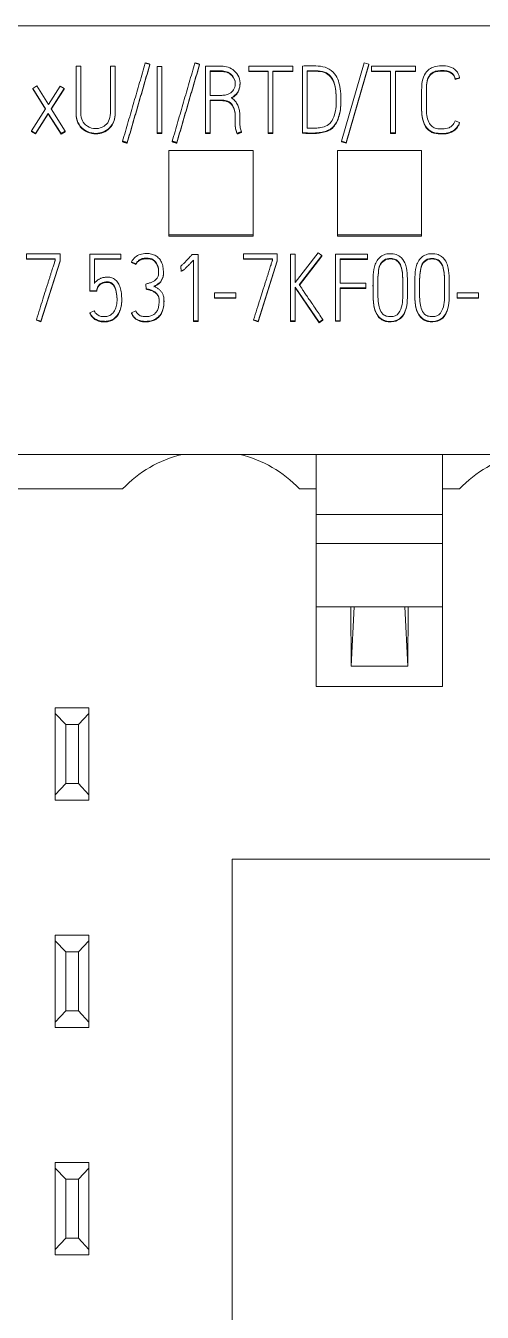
# Model space of a CAD drawing. Header units: millimetres. Extents: x 42151 to 59780, y 37376 to 44547.
# Drawn here: x 48283.23 to 48294.07, y 43287.69 to 43318.25 of the extents above; entities that cross this region are included whole.
import ezdxf

# ---------------------------------------------------------------- set-up
doc = ezdxf.new("R2010")
doc.units = ezdxf.units.MM
doc.set_wipeout_variables(frame=1)
doc.layers.add('000-PI-Oprema', color=30, linetype='Continuous', lineweight=5)
doc.layers.add('SI-ORMAR-Oprema', color=30, linetype='Continuous', lineweight=5)
doc.layers.add('004-PI-DIN Šina', color=3, linetype='Continuous')

# ---------------------------------------------------------------- blocks, each defined once
blk = doc.blocks.new('*U117')
at = {"layer": '004-PI-DIN Šina'}
for p, q in [((297.61, 69.85), (-241.3, 69.85)), ((297.61, 69.35), (-241.3, 69.35)), ((297.61, 57.85), (-241.3, 57.85)), ((297.61, 57.789), (-241.3, 57.789)), ((297.61, 52.625), (-241.3, 52.625)), ((297.61, 46.968), (-241.3, 46.968)), ((297.61, 45.572), (-241.3, 45.572)), ((297.61, 45.259), (-241.3, 45.259)), ((-241.3, 45.238), (297.61, 45.238))]:
    blk.add_line(p, q, dxfattribs=at)
blk = doc.blocks.new('6ES7531-7KF00-0AB0')
blk.add_wipeout([(-17.038, 69.029), (17.762, 69.029), (17.762, -77.96), (-17.038, -77.971)]).dxf.layer = 'SI-ORMAR-Oprema'
at = {"layer": 'SI-ORMAR-Oprema', "linetype": 'Continuous'}
for p, q in [((12.762, 69.029), (-12.038, 69.029)), ((-6.027, 68.07), (-6.027, 68.057)), ((-5.091, 68.114), (-5.091, 68.101)), ((-3.912, 68.114), (-3.912, 68.101)), ((-2.738, 67.953), (-2.738, 67.941)), ((-1.693, 67.953), (-1.693, 67.941)), ((0, 68.145), (-0.539, 66.285)), ((-0.431, 66.254), (0.109, 68.114)), ((-0.431, 66.241), (0.109, 68.101)), ((0.109, 68.114), (0, 68.145)), ((0.109, 68.114), (0.109, 68.101)), ((0.169, 67.953), (0.169, 67.941)), ((1.214, 67.953), (1.214, 67.941)), ((-7.778, 67.599), (-7.873, 67.54)), ((-7.873, 67.54), (-7.873, 67.527)), ((-7.873, 67.54), (-7.567, 67.053)), ((-7.501, 67.157), (-7.778, 67.599)), ((-7.221, 67.595), (-7.501, 67.157)), ((-7.128, 67.535), (-7.221, 67.595)), ((-6.027, 67.836), (-6.027, 67.815)), ((-6.027, 67.631), (-6.027, 67.644)), ((-2.949, 67.646), (-2.949, 67.668)), ((2.266, 67.793), (2.157, 67.766)), ((2.266, 67.78), (2.157, 67.754)), ((2.157, 67.766), (2.157, 67.754)), ((2.266, 67.793), (2.266, 67.78)), ((-7.873, 67.527), (-7.571, 67.047)), ((-7.436, 67.053), (-7.128, 67.535)), ((-7.432, 67.047), (-7.128, 67.522)), ((-7.128, 67.535), (-7.128, 67.522)), ((-6.844, 67.446), (-6.844, 67.433)), ((-6.027, 67.385), (-6.027, 67.372)), ((-0.552, 67.251), (-0.552, 67.264)), ((1.363, 67.431), (1.363, 67.419)), ((1.363, 67.296), (1.363, 67.309)), ((-7.567, 67.053), (-7.9, 66.529)), ((-7.805, 66.47), (-7.503, 66.947)), ((-7.805, 66.457), (-7.503, 66.935)), ((-7.503, 66.947), (-7.503, 66.935)), ((-7.503, 66.947), (-7.201, 66.465)), ((-7.503, 66.935), (-7.201, 66.453)), ((-7.106, 66.523), (-7.436, 67.053)), ((-6.845, 67.026), (-6.845, 67.013)), ((1.362, 67.131), (1.362, 67.119)), ((-3.063, 66.697), (-3.063, 66.678)), ((2.159, 66.769), (2.264, 66.732)), ((2.264, 66.732), (2.264, 66.719)), ((-7.9, 66.529), (-7.9, 66.517)), ((-7.9, 66.529), (-7.805, 66.47)), ((-7.9, 66.517), (-7.805, 66.457)), ((-7.805, 66.47), (-7.805, 66.457)), ((-7.201, 66.465), (-7.106, 66.523)), ((-7.201, 66.453), (-7.106, 66.51)), ((-7.201, 66.465), (-7.201, 66.453)), ((-7.106, 66.523), (-7.106, 66.51)), ((-4.92, 66.481), (-4.92, 66.468)), ((-4.809, 66.481), (-4.809, 66.468)), ((-3.77, 66.481), (-3.77, 66.468)), ((-3.657, 66.481), (-3.657, 66.468)), ((-3.02, 66.47), (-3.02, 66.457)), ((-2.916, 66.509), (-2.916, 66.497)), ((-2.281, 66.481), (-2.281, 66.468)), ((-2.168, 66.481), (-2.168, 66.468)), ((-1.467, 66.492), (-1.467, 66.479)), ((0.626, 66.481), (0.626, 66.468)), ((0.739, 66.481), (0.739, 66.468)), ((-5.739, 66.285), (-5.739, 66.272)), ((-5.63, 66.254), (-5.63, 66.241)), ((-4.638, 66.064), (-4.638, 64.065)), ((-2.638, 66.064), (-4.638, 66.064)), ((-4.56, 66.285), (-4.56, 66.272)), ((-4.451, 66.254), (-4.451, 66.241)), ((-2.638, 64.065), (-2.638, 66.064)), ((-0.638, 66.064), (-0.638, 64.065)), ((1.362, 66.064), (-0.638, 66.064)), ((-0.539, 66.285), (-0.431, 66.254)), ((-0.539, 66.285), (-0.539, 66.272)), ((-0.539, 66.272), (-0.431, 66.241)), ((-0.431, 66.254), (-0.431, 66.241)), ((1.362, 64.065), (1.362, 66.064)), ((-4.638, 64.065), (-4.638, 64.027)), ((-4.638, 64.065), (-2.638, 64.065)), ((-4.638, 64.027), (-2.638, 64.027)), ((-2.638, 64.065), (-2.638, 64.027)), ((-0.638, 64.065), (-0.638, 64.027)), ((-0.638, 64.065), (1.362, 64.065)), ((-0.638, 64.027), (1.362, 64.027)), ((1.362, 64.065), (1.362, 64.027)), ((-8.024, 63.607), (-8.024, 63.494)), ((-7.225, 63.607), (-8.024, 63.607)), ((-7.225, 63.446), (-7.225, 63.607)), ((-6.52, 63.604), (-5.781, 63.604)), ((-6.52, 62.733), (-6.52, 63.604)), ((-5.781, 63.604), (-5.781, 63.494)), ((-4.085, 63.596), (-3.946, 63.596)), ((-3.946, 63.596), (-3.946, 62.015)), ((-2.865, 63.607), (-2.865, 63.494)), ((-2.066, 63.607), (-2.865, 63.607)), ((-2.066, 63.446), (-2.066, 63.607)), ((-1.755, 63.6), (-1.755, 62.017)), ((-1.642, 63.6), (-1.755, 63.6)), ((-1.098, 63.633), (-1.642, 62.931)), ((-1.642, 62.931), (-1.642, 63.6)), ((-1.542, 62.876), (-1.01, 63.567)), ((-1.01, 63.567), (-1.098, 63.633)), ((-1.01, 63.567), (-1.01, 63.554)), ((-0.683, 63.604), (-0.683, 62.022)), ((0.078, 63.604), (-0.683, 63.604)), ((0.078, 63.492), (0.078, 63.604)), ((-8.024, 63.494), (-8.024, 63.482)), ((-8.024, 63.494), (-7.336, 63.494)), ((-8.024, 63.482), (-7.336, 63.482)), ((-7.68, 62.011), (-7.225, 63.446)), ((-7.68, 61.998), (-7.225, 63.433)), ((-7.336, 63.494), (-7.336, 63.463)), ((-7.225, 63.446), (-7.225, 63.433)), ((-6.409, 63.494), (-6.409, 62.909)), ((-5.781, 63.494), (-6.409, 63.494)), ((-5.781, 63.482), (-6.409, 63.482)), ((-5.781, 63.494), (-5.781, 63.482)), ((-5.526, 63.419), (-5.526, 63.407)), ((-5.526, 63.419), (-5.423, 63.369)), ((-5.526, 63.407), (-5.423, 63.356)), ((-5.423, 63.369), (-5.423, 63.356)), ((-4.354, 63.321), (-4.354, 63.308)), ((-4.347, 63.204), (-4.354, 63.321)), ((-4.347, 63.191), (-4.354, 63.308)), ((-4.056, 62.015), (-4.056, 63.459)), ((-2.865, 63.494), (-2.865, 63.482)), ((-2.865, 63.494), (-2.177, 63.494)), ((-2.865, 63.482), (-2.177, 63.482)), ((-2.521, 62.011), (-2.066, 63.446)), ((-2.521, 61.998), (-2.066, 63.433)), ((-2.177, 63.494), (-2.177, 63.463)), ((-2.066, 63.446), (-2.066, 63.433)), ((-1.538, 62.869), (-1.01, 63.554)), ((-0.57, 62.911), (-0.57, 63.492)), ((-0.57, 63.492), (0.078, 63.492)), ((-0.57, 63.479), (0.078, 63.479)), ((0.078, 63.492), (0.078, 63.479)), ((-4.769, 63.159), (-4.769, 63.18)), ((-4.347, 63.204), (-4.347, 63.191)), ((-6.52, 62.733), (-6.52, 62.72)), ((-6.351, 62.733), (-6.52, 62.733)), ((-6.351, 62.72), (-6.52, 62.72)), ((-6.351, 62.733), (-6.351, 62.72)), ((-5.186, 62.891), (-5.186, 62.878)), ((-5.186, 62.891), (-5.179, 62.781)), ((-5.186, 62.878), (-5.179, 62.768)), ((-5.179, 62.781), (-5.179, 62.768)), ((-3.555, 62.68), (-3.555, 62.568)), ((-3.049, 62.68), (-3.555, 62.68)), ((-3.049, 62.568), (-3.049, 62.68)), ((-1.642, 62.017), (-1.642, 62.821)), ((-1.642, 62.821), (-1.074, 61.984)), ((-1.642, 62.808), (-1.074, 61.972)), ((0.038, 62.911), (-0.57, 62.911)), ((-0.57, 62.022), (-0.57, 62.801)), ((-0.57, 62.801), (0.038, 62.801)), ((-0.57, 62.788), (0.038, 62.788)), ((0.038, 62.801), (0.038, 62.911)), ((0.038, 62.801), (0.038, 62.788)), ((0.208, 62.868), (0.208, 62.856)), ((1.028, 62.825), (1.028, 62.837)), ((1.2, 62.868), (1.2, 62.856)), ((2.02, 62.825), (2.02, 62.837)), ((2.21, 62.68), (2.21, 62.568)), ((2.716, 62.68), (2.21, 62.68)), ((2.716, 62.568), (2.716, 62.68)), ((-5.759, 62.514), (-5.759, 62.527)), ((-4.755, 62.472), (-4.755, 62.494)), ((-3.555, 62.568), (-3.555, 62.555)), ((-3.555, 62.568), (-3.049, 62.568)), ((-3.555, 62.555), (-3.049, 62.555)), ((-3.049, 62.568), (-3.049, 62.555)), ((2.21, 62.568), (2.21, 62.555)), ((2.21, 62.568), (2.716, 62.568)), ((2.21, 62.555), (2.716, 62.555)), ((2.716, 62.568), (2.716, 62.555)), ((-7.787, 62.046), (-7.68, 62.011)), ((-7.787, 62.046), (-7.787, 62.033)), ((-6.515, 62.211), (-6.413, 62.257)), ((-6.515, 62.211), (-6.515, 62.198)), ((-5.423, 62.253), (-5.526, 62.207)), ((-5.526, 62.207), (-5.526, 62.194)), ((-2.627, 62.046), (-2.521, 62.011)), ((-2.627, 62.046), (-2.627, 62.033)), ((-1.074, 61.984), (-0.981, 62.048)), ((-0.981, 62.048), (-0.981, 62.035)), ((-7.787, 62.033), (-7.68, 61.998)), ((-7.68, 62.011), (-7.68, 61.998)), ((-4.056, 62.015), (-4.056, 62.002)), ((-3.946, 62.015), (-4.056, 62.015)), ((-3.946, 62.002), (-4.056, 62.002)), ((-3.946, 62.015), (-3.946, 62.002)), ((-2.627, 62.033), (-2.521, 61.998)), ((-2.521, 62.011), (-2.521, 61.998)), ((-1.755, 62.017), (-1.755, 62.005)), ((-1.755, 62.017), (-1.642, 62.017)), ((-1.755, 62.005), (-1.642, 62.005)), ((-1.642, 62.017), (-1.642, 62.005)), ((-1.074, 61.972), (-0.981, 62.035)), ((-1.074, 61.984), (-1.074, 61.972)), ((-0.683, 62.022), (-0.57, 62.022)), ((-0.683, 62.022), (-0.683, 62.009)), ((-0.683, 62.009), (-0.57, 62.009)), ((-0.57, 62.022), (-0.57, 62.009)), ((12.762, 58.845), (-12.038, 58.845)), ((-1.138, 58.845), (-1.138, 57.418)), ((1.862, 58.845), (1.862, 57.418)), ((-5.738, 58.029), (-9.638, 58.029)), ((-1.138, 58.029), (-1.538, 58.029)), ((2.262, 58.029), (1.862, 58.029)), ((-1.138, 57.418), (-1.138, 56.729)), ((-1.138, 57.418), (1.862, 57.418)), ((1.862, 57.418), (1.862, 56.729)), ((-1.138, 56.729), (-1.138, 55.229)), ((-1.138, 56.729), (1.862, 56.729)), ((1.862, 56.729), (1.862, 55.229)), ((-1.138, 55.229), (-1.138, 53.329)), ((-1.138, 55.229), (1.862, 55.229)), ((-0.32, 55.229), (-0.312, 53.818)), ((-0.238, 55.229), (-0.312, 53.818)), ((1.036, 53.818), (0.962, 55.229)), ((1.036, 53.818), (1.044, 55.229)), ((1.862, 55.229), (1.862, 53.329)), ((-0.312, 53.818), (1.036, 53.818)), ((1.862, 53.329), (-1.138, 53.329)), ((-7.338, 52.829), (-6.538, 52.829)), ((-7.338, 52.695), (-7.338, 52.829)), ((-7.088, 52.429), (-7.338, 52.695)), ((-7.338, 50.762), (-7.338, 52.695)), ((-6.538, 52.695), (-6.788, 52.429)), ((-6.538, 52.829), (-6.538, 52.695)), ((-6.538, 52.695), (-6.538, 50.762)), ((-6.788, 52.429), (-7.088, 52.429)), ((-7.088, 52.429), (-7.088, 51.029)), ((-6.788, 51.029), (-6.788, 52.429)), ((-7.338, 50.762), (-7.088, 51.029)), ((-7.338, 50.629), (-7.338, 50.762)), ((-7.088, 51.029), (-6.788, 51.029)), ((-6.788, 51.029), (-6.538, 50.762)), ((-6.538, 50.762), (-6.538, 50.629)), ((-6.538, 50.629), (-7.338, 50.629)), ((-3.138, 49.229), (3.862, 49.229)), ((-3.138, -51.671), (-3.138, 49.229)), ((-7.338, 47.429), (-6.538, 47.429)), ((-7.338, 47.295), (-7.338, 47.429)), ((-6.538, 47.429), (-6.538, 47.295)), ((-7.338, 45.362), (-7.338, 47.295)), ((-7.088, 47.029), (-7.338, 47.295)), ((-6.538, 47.295), (-6.788, 47.029)), ((-6.538, 47.295), (-6.538, 45.362)), ((-7.088, 47.029), (-7.088, 45.629)), ((-6.788, 47.029), (-7.088, 47.029)), ((-6.788, 45.629), (-6.788, 47.029)), ((-7.338, 45.362), (-7.088, 45.629)), ((-7.088, 45.629), (-6.788, 45.629)), ((-6.788, 45.629), (-6.538, 45.362)), ((-7.338, 45.229), (-7.338, 45.362)), ((-6.538, 45.362), (-6.538, 45.229)), ((-6.538, 45.229), (-7.338, 45.229)), ((-7.338, 42.029), (-6.538, 42.029)), ((-7.338, 41.895), (-7.338, 42.029)), ((-7.338, 39.962), (-7.338, 41.895)), ((-7.088, 41.629), (-7.338, 41.895)), ((-6.538, 41.895), (-6.788, 41.629)), ((-6.538, 42.029), (-6.538, 41.895)), ((-6.538, 41.895), (-6.538, 39.962)), ((-7.088, 41.629), (-7.088, 40.229)), ((-6.788, 41.629), (-7.088, 41.629)), ((-6.788, 40.229), (-6.788, 41.629)), ((-7.338, 39.962), (-7.088, 40.229)), ((-7.088, 40.229), (-6.788, 40.229)), ((-6.788, 40.229), (-6.538, 39.962)), ((-7.338, 39.829), (-7.338, 39.962)), ((-6.538, 39.829), (-7.338, 39.829)), ((-6.538, 39.962), (-6.538, 39.829))]:
    blk.add_line(p, q, dxfattribs=at)
for centre, start, end in [((-3.638, 56.029), 103.753, 136.3972), ((-3.638, 56.029), 43.6028, 76.247), ((4.362, 56.029), 103.753, 136.3972)]:
    blk.add_arc(centre, 2.9, start, end, dxfattribs=at)
for points, knots in [([(-6.844, 68.07), (-6.844, 68), (-6.844, 67.844), (-6.844, 67.604), (-6.844, 67.366), (-6.842, 67.149), (-6.849, 66.943), (-6.819, 66.73), (-6.676, 66.554), (-6.482, 66.469), (-6.285, 66.47), (-6.109, 66.538), (-5.986, 66.664), (-5.916, 66.826), (-5.913, 67.016), (-5.914, 67.247), (-5.914, 67.518), (-5.914, 67.782), (-5.914, 67.968), (-5.914, 68.055), (-5.914, 68.07)], [0, 0, 0, 0, 0.056588, 0.12618, 0.193845, 0.248988, 0.301001, 0.361119, 0.417663, 0.475034, 0.525525, 0.571601, 0.623134, 0.662261, 0.7114, 0.774249, 0.84962, 0.929927, 0.98784, 1, 1, 1, 1]), ([(-6.027, 68.07), (-6.027, 68.028), (-6.027, 67.929), (-6.027, 67.761), (-6.027, 67.539), (-6.028, 67.282), (-6.026, 67.028), (-6.03, 66.807), (-6.134, 66.661), (-6.274, 66.589), (-6.445, 66.575), (-6.62, 66.649), (-6.726, 66.812), (-6.732, 66.983), (-6.73, 67.159), (-6.731, 67.367), (-6.73, 67.62), (-6.731, 67.863), (-6.731, 68.015), (-6.731, 68.07)], [0, 0, 0, 0, 0.037912, 0.088194, 0.15005, 0.235584, 0.316728, 0.37904, 0.427403, 0.467304, 0.515197, 0.575318, 0.625401, 0.679015, 0.724908, 0.783705, 0.863784, 0.951314, 1, 1, 1, 1]), ([(-3.77, 68.068), (-3.71, 68.068), (-3.606, 68.068), (-3.454, 68.068), (-3.306, 68.069), (-3.149, 68.018), (-3.011, 67.898), (-2.94, 67.723), (-2.954, 67.549), (-3.016, 67.425), (-3.089, 67.356), (-3.135, 67.328), (-3.156, 67.317)], [0, 0, 0, 0, 0.12344, 0.212385, 0.309987, 0.42512, 0.54091, 0.673529, 0.797304, 0.889185, 0.953588, 1, 1, 1, 1]), ([(-3.657, 67.374), (-3.612, 67.374), (-3.55, 67.374), (-3.459, 67.375), (-3.376, 67.373), (-3.282, 67.381), (-3.182, 67.422), (-3.093, 67.502), (-3.056, 67.623), (-3.068, 67.75), (-3.138, 67.868), (-3.263, 67.944), (-3.395, 67.958), (-3.524, 67.955), (-3.609, 67.956), (-3.657, 67.956)], [0, 0, 0, 0, 0.089288, 0.123818, 0.180598, 0.252983, 0.309178, 0.39404, 0.480521, 0.552186, 0.644985, 0.743769, 0.831148, 0.90497, 1, 1, 1, 1]), ([(-3.062, 67.644), (-3.062, 67.671), (-3.073, 67.745), (-3.138, 67.856), (-3.263, 67.931), (-3.395, 67.945), (-3.524, 67.942), (-3.609, 67.943), (-3.657, 67.943)], [0, 0, 0, 0, 0.108412, 0.293173, 0.489849, 0.663819, 0.810797, 1, 1, 1, 1]), ([(-1.467, 68.072), (-1.411, 68.073), (-1.307, 68.074), (-1.128, 68.075), (-0.927, 68.059), (-0.734, 67.943), (-0.624, 67.768), (-0.57, 67.57), (-0.551, 67.362), (-0.551, 67.148), (-0.578, 66.954), (-0.63, 66.791), (-0.702, 66.659), (-0.804, 66.562), (-0.935, 66.513), (-1.063, 66.49), (-1.188, 66.479), (-1.32, 66.478), (-1.413, 66.485), (-1.467, 66.492)], [0, 0, 0, 0, 0.056943, 0.107616, 0.184523, 0.260876, 0.329966, 0.393781, 0.471964, 0.545416, 0.616265, 0.673522, 0.721942, 0.770903, 0.814889, 0.864088, 0.904492, 0.944165, 1, 1, 1, 1]), ([(-1.354, 66.595), (-1.323, 66.594), (-1.256, 66.592), (-1.149, 66.594), (-1.021, 66.61), (-0.87, 66.643), (-0.75, 66.779), (-0.689, 66.959), (-0.66, 67.167), (-0.664, 67.38), (-0.686, 67.597), (-0.753, 67.786), (-0.9, 67.93), (-1.077, 67.962), (-1.23, 67.96), (-1.317, 67.96), (-1.354, 67.96)], [0, 0, 0, 0, 0.039718, 0.085391, 0.137353, 0.205809, 0.277792, 0.359236, 0.449004, 0.549223, 0.634175, 0.731709, 0.80125, 0.889293, 0.952557, 1, 1, 1, 1]), ([(-0.663, 67.243), (-0.663, 67.288), (-0.668, 67.399), (-0.686, 67.585), (-0.753, 67.773), (-0.9, 67.918), (-1.077, 67.949), (-1.23, 67.947), (-1.317, 67.948), (-1.354, 67.947)], [0, 0, 0, 0, 0.115337, 0.282058, 0.473471, 0.609948, 0.782735, 0.906892, 1, 1, 1, 1]), ([(2.264, 66.732), (2.256, 66.707), (2.23, 66.644), (2.144, 66.543), (1.991, 66.471), (1.802, 66.467), (1.602, 66.487), (1.44, 66.633), (1.379, 66.829), (1.359, 67.037), (1.364, 67.249), (1.362, 67.454), (1.365, 67.659), (1.407, 67.853), (1.524, 67.994), (1.671, 68.061), (1.838, 68.082), (2.025, 68.073), (2.199, 67.97), (2.251, 67.861), (2.266, 67.793)], [0, 0, 0, 0, 0.023749, 0.063372, 0.118592, 0.172501, 0.236244, 0.297229, 0.359591, 0.421629, 0.490644, 0.554667, 0.610982, 0.680492, 0.733777, 0.772528, 0.826559, 0.886213, 0.942216, 1, 1, 1, 1]), ([(2.157, 67.766), (2.147, 67.818), (2.11, 67.894), (1.991, 67.958), (1.869, 67.967), (1.751, 67.96), (1.628, 67.933), (1.523, 67.83), (1.478, 67.664), (1.475, 67.482), (1.476, 67.287), (1.475, 67.094), (1.48, 66.904), (1.52, 66.746), (1.599, 66.628), (1.725, 66.578), (1.864, 66.578), (1.999, 66.588), (2.107, 66.662), (2.145, 66.724), (2.159, 66.769)], [0, 0, 0, 0, 0.052928, 0.097969, 0.144851, 0.190624, 0.232935, 0.284925, 0.348337, 0.424764, 0.49245, 0.572241, 0.64631, 0.708712, 0.757514, 0.801091, 0.856423, 0.915681, 0.949914, 1, 1, 1, 1]), ([(2.157, 67.754), (2.147, 67.805), (2.11, 67.881), (1.991, 67.946), (1.869, 67.954), (1.751, 67.948), (1.628, 67.92), (1.523, 67.817), (1.478, 67.651), (1.475, 67.47), (1.476, 67.299), (1.476, 67.195), (1.476, 67.15)], [0, 0, 0, 0, 0.097342, 0.180178, 0.266401, 0.350584, 0.428399, 0.524015, 0.640638, 0.781197, 0.905681, 1, 1, 1, 1]), ([(-6.845, 67.013), (-6.845, 66.989), (-6.844, 66.889), (-6.819, 66.717), (-6.676, 66.541), (-6.482, 66.456), (-6.285, 66.457), (-6.109, 66.526), (-5.986, 66.651), (-5.916, 66.813), (-5.913, 67.003), (-5.914, 67.234), (-5.914, 67.442), (-5.914, 67.572), (-5.914, 67.609)], [0, 0, 0, 0, 0.033223, 0.13371, 0.228223, 0.324119, 0.408514, 0.48553, 0.571667, 0.637068, 0.719204, 0.824256, 0.950238, 1, 1, 1, 1]), ([(-2.949, 67.643), (-2.95, 67.603), (-2.963, 67.518), (-3.016, 67.412), (-3.089, 67.343), (-3.135, 67.315), (-3.156, 67.305)], [0, 0, 0, 0, 0.287457, 0.610451, 0.836848, 1, 1, 1, 1]), ([(-3.02, 66.47), (-3.029, 66.493), (-3.047, 66.551), (-3.064, 66.638), (-3.062, 66.748), (-3.061, 66.861), (-3.067, 66.991), (-3.103, 67.121), (-3.198, 67.226), (-3.321, 67.263), (-3.443, 67.262), (-3.551, 67.262), (-3.627, 67.262), (-3.657, 67.262)], [0, 0, 0, 0, 0.058362, 0.147548, 0.210274, 0.321349, 0.421076, 0.521608, 0.638952, 0.741815, 0.819433, 0.927807, 1, 1, 1, 1]), ([(-3.062, 66.789), (-3.062, 66.81), (-3.062, 66.873), (-3.067, 66.978), (-3.103, 67.108), (-3.198, 67.213), (-3.321, 67.251), (-3.443, 67.249), (-3.551, 67.25), (-3.627, 67.25), (-3.657, 67.25)], [0, 0, 0, 0, 0.070739, 0.207293, 0.344948, 0.505625, 0.646474, 0.752753, 0.901148, 1, 1, 1, 1]), ([(-3.156, 67.317), (-3.135, 67.305), (-3.087, 67.269), (-3.027, 67.193), (-2.979, 67.094), (-2.958, 66.989), (-2.951, 66.889), (-2.951, 66.785), (-2.955, 66.69), (-2.944, 66.592), (-2.928, 66.539), (-2.916, 66.509)], [0, 0, 0, 0, 0.081763, 0.203225, 0.323939, 0.453577, 0.56931, 0.663931, 0.810036, 0.892891, 1, 1, 1, 1]), ([(-0.552, 67.251), (-0.552, 67.212), (-0.556, 67.104), (-0.578, 66.942), (-0.63, 66.779), (-0.702, 66.647), (-0.804, 66.55), (-0.935, 66.5), (-1.063, 66.477), (-1.188, 66.466), (-1.32, 66.465), (-1.413, 66.472), (-1.467, 66.479)], [0, 0, 0, 0, 0.08269, 0.225657, 0.341197, 0.438905, 0.537703, 0.626462, 0.725741, 0.807274, 0.887329, 1, 1, 1, 1]), ([(2.264, 66.719), (2.256, 66.694), (2.23, 66.631), (2.144, 66.53), (1.991, 66.459), (1.802, 66.454), (1.602, 66.474), (1.44, 66.62), (1.379, 66.816), (1.363, 66.984), (1.362, 67.085), (1.362, 67.119)], [0, 0, 0, 0, 0.052439, 0.139927, 0.261857, 0.380889, 0.521635, 0.656293, 0.793992, 0.930972, 1, 1, 1, 1]), ([(-3.02, 66.457), (-3.029, 66.48), (-3.047, 66.539), (-3.062, 66.614), (-3.063, 66.665), (-3.063, 66.679)], [0, 0, 0, 0, 0.32064, 0.810631, 1, 1, 1, 1]), ([(-4.995, 62.84), (-4.986, 62.845), (-4.968, 62.854), (-4.942, 62.869), (-4.915, 62.885), (-4.889, 62.904), (-4.864, 62.925), (-4.841, 62.948), (-4.821, 62.975), (-4.803, 63.005), (-4.788, 63.038), (-4.776, 63.076), (-4.77, 63.119), (-4.767, 63.195), (-4.775, 63.295), (-4.809, 63.411), (-4.868, 63.503), (-4.951, 63.571), (-5.055, 63.611), (-5.182, 63.622), (-5.32, 63.607), (-5.449, 63.536), (-5.506, 63.462), (-5.526, 63.419)], [0, 0, 0, 0, 0.019459, 0.039301, 0.05955, 0.080105, 0.100989, 0.122386, 0.144292, 0.16684, 0.190353, 0.215738, 0.244087, 0.27581, 0.363621, 0.439823, 0.508996, 0.575574, 0.644592, 0.722009, 0.822031, 0.909956, 1, 1, 1, 1]), ([(-4.354, 63.321), (-4.334, 63.337), (-4.298, 63.369), (-4.244, 63.425), (-4.191, 63.48), (-4.137, 63.539), (-4.103, 63.576), (-4.085, 63.596)], [0, 0, 0, 0, 0.198846, 0.377684, 0.606339, 0.795382, 1, 1, 1, 1]), ([(0.538, 63.607), (0.496, 63.599), (0.372, 63.558), (0.238, 63.366), (0.206, 63.068), (0.21, 62.772), (0.209, 62.517), (0.238, 62.307), (0.299, 62.142), (0.48, 62.007), (0.683, 61.989), (0.886, 62.084), (0.997, 62.277), (1.028, 62.511), (1.027, 62.766), (1.028, 63.02), (1.016, 63.233), (0.964, 63.418), (0.872, 63.544), (0.712, 63.616), (0.602, 63.618), (0.538, 63.607)], [0, 0, 0, 0, 0.03125, 0.09375, 0.15625, 0.25, 0.3125, 0.34375, 0.40625, 0.4375, 0.5, 0.546875, 0.59375, 0.65625, 0.71875, 0.78125, 0.84375, 0.875, 0.921875, 0.953125, 1, 1, 1, 1]), ([(1.53, 63.607), (1.488, 63.599), (1.364, 63.558), (1.23, 63.366), (1.198, 63.068), (1.202, 62.772), (1.201, 62.517), (1.23, 62.307), (1.291, 62.142), (1.472, 62.007), (1.675, 61.989), (1.878, 62.084), (1.989, 62.277), (2.02, 62.511), (2.019, 62.766), (2.02, 63.02), (2.008, 63.233), (1.956, 63.418), (1.864, 63.544), (1.704, 63.616), (1.594, 63.618), (1.53, 63.607)], [0, 0, 0, 0, 0.03125, 0.09375, 0.15625, 0.25, 0.3125, 0.34375, 0.40625, 0.4375, 0.5, 0.546875, 0.59375, 0.65625, 0.71875, 0.78125, 0.84375, 0.875, 0.921875, 0.953125, 1, 1, 1, 1]), ([(-7.336, 63.463), (-7.338, 63.46), (-7.341, 63.45), (-7.349, 63.428), (-7.36, 63.394), (-7.374, 63.349), (-7.392, 63.295), (-7.411, 63.232), (-7.434, 63.162), (-7.458, 63.086), (-7.483, 63.006), (-7.51, 62.921), (-7.537, 62.835), (-7.579, 62.705), (-7.635, 62.526), (-7.709, 62.292), (-7.76, 62.13), (-7.787, 62.046)], [0, 0, 0, 0, 0.006664, 0.022274, 0.046836, 0.07897, 0.117297, 0.161819, 0.211415, 0.264968, 0.322476, 0.382404, 0.443215, 0.50491, 0.65714, 0.82217, 1, 1, 1, 1]), ([(-5.423, 63.369), (-5.419, 63.378), (-5.409, 63.396), (-5.391, 63.42), (-5.372, 63.44), (-5.352, 63.457), (-5.33, 63.471), (-5.308, 63.482), (-5.286, 63.491), (-5.263, 63.498), (-5.239, 63.502), (-5.216, 63.505), (-5.193, 63.507), (-5.123, 63.509), (-5.004, 63.49), (-4.892, 63.347), (-4.879, 63.215), (-4.884, 63.122), (-4.893, 63.082), (-4.908, 63.047), (-4.929, 63.018), (-4.953, 62.992), (-4.98, 62.971), (-5.011, 62.952), (-5.043, 62.936), (-5.078, 62.924), (-5.114, 62.913), (-5.15, 62.902), (-5.174, 62.895), (-5.186, 62.891)], [0, 0, 0, 0, 0.025161, 0.048595, 0.070641, 0.091589, 0.111603, 0.13094, 0.14993, 0.168791, 0.187661, 0.206323, 0.224495, 0.242226, 0.372375, 0.490579, 0.643633, 0.679942, 0.712328, 0.741834, 0.769901, 0.797396, 0.824894, 0.852838, 0.881452, 0.911007, 0.940973, 0.970636, 1, 1, 1, 1]), ([(-5.423, 63.356), (-5.419, 63.365), (-5.409, 63.383), (-5.391, 63.407), (-5.372, 63.428), (-5.352, 63.445), (-5.33, 63.459), (-5.308, 63.47), (-5.286, 63.478), (-5.263, 63.485), (-5.239, 63.489), (-5.216, 63.492), (-5.193, 63.494), (-5.123, 63.496), (-5.004, 63.477), (-4.896, 63.339), (-4.882, 63.228), (-4.882, 63.169)], [0, 0, 0, 0, 0.039855, 0.076975, 0.111896, 0.145077, 0.176779, 0.207409, 0.237489, 0.267365, 0.297255, 0.326816, 0.355601, 0.383686, 0.589842, 0.777078, 1, 1, 1, 1]), ([(-4.056, 63.459), (-4.074, 63.44), (-4.108, 63.405), (-4.154, 63.357), (-4.193, 63.317), (-4.226, 63.285), (-4.253, 63.259), (-4.277, 63.239), (-4.296, 63.224), (-4.311, 63.214), (-4.323, 63.208), (-4.332, 63.206), (-4.34, 63.204), (-4.345, 63.204), (-4.347, 63.204)], [0, 0, 0, 0, 0.200504, 0.370797, 0.510902, 0.6264, 0.722885, 0.800448, 0.861213, 0.907383, 0.939504, 0.963232, 0.983337, 1, 1, 1, 1]), ([(-2.177, 63.463), (-2.178, 63.46), (-2.182, 63.45), (-2.189, 63.428), (-2.2, 63.394), (-2.215, 63.349), (-2.232, 63.295), (-2.252, 63.232), (-2.274, 63.162), (-2.298, 63.086), (-2.324, 63.006), (-2.35, 62.921), (-2.378, 62.835), (-2.419, 62.705), (-2.475, 62.526), (-2.549, 62.292), (-2.601, 62.13), (-2.627, 62.046)], [0, 0, 0, 0, 0.006664, 0.022274, 0.046836, 0.07897, 0.117297, 0.161819, 0.211415, 0.264968, 0.322476, 0.382404, 0.443215, 0.50491, 0.65714, 0.82217, 1, 1, 1, 1]), ([(0.764, 63.466), (0.734, 63.484), (0.646, 63.507), (0.5, 63.499), (0.358, 63.365), (0.333, 63.166), (0.319, 62.96), (0.322, 62.782), (0.322, 62.607), (0.331, 62.449), (0.365, 62.276), (0.449, 62.151), (0.609, 62.106), (0.8, 62.133), (0.901, 62.354), (0.917, 62.591), (0.917, 62.839), (0.915, 63.067), (0.9, 63.243), (0.856, 63.378), (0.794, 63.447), (0.764, 63.466)], [0, 0, 0, 0, 0.03125, 0.078125, 0.125, 0.1875, 0.25, 0.3125, 0.34375, 0.40625, 0.453125, 0.5, 0.53125, 0.59375, 0.65625, 0.71875, 0.8125, 0.875, 0.921875, 0.96875, 1, 1, 1, 1]), ([(0.764, 63.453), (0.734, 63.471), (0.646, 63.494), (0.5, 63.486), (0.358, 63.352), (0.333, 63.153), (0.322, 62.99), (0.321, 62.893), (0.321, 62.866)], [0, 0, 0, 0, 0.114194, 0.285486, 0.456777, 0.685166, 0.913555, 1, 1, 1, 1]), ([(0.917, 62.779), (0.917, 62.806), (0.916, 62.904), (0.915, 63.054), (0.9, 63.23), (0.856, 63.366), (0.794, 63.435), (0.764, 63.453)], [0, 0, 0, 0, 0.115044, 0.410029, 0.631268, 0.852507, 1, 1, 1, 1]), ([(1.756, 63.466), (1.726, 63.484), (1.638, 63.507), (1.492, 63.499), (1.35, 63.365), (1.325, 63.166), (1.311, 62.96), (1.314, 62.782), (1.314, 62.607), (1.323, 62.449), (1.357, 62.276), (1.44, 62.151), (1.6, 62.106), (1.792, 62.133), (1.893, 62.354), (1.909, 62.591), (1.909, 62.839), (1.907, 63.067), (1.892, 63.243), (1.848, 63.378), (1.786, 63.447), (1.756, 63.466)], [0, 0, 0, 0, 0.03125, 0.078125, 0.125, 0.1875, 0.25, 0.3125, 0.34375, 0.40625, 0.453125, 0.5, 0.53125, 0.59375, 0.65625, 0.71875, 0.8125, 0.875, 0.921875, 0.96875, 1, 1, 1, 1]), ([(1.756, 63.453), (1.726, 63.471), (1.638, 63.494), (1.492, 63.486), (1.35, 63.352), (1.325, 63.153), (1.314, 62.99), (1.313, 62.893), (1.313, 62.866)], [0, 0, 0, 0, 0.114194, 0.285486, 0.456777, 0.685166, 0.913555, 1, 1, 1, 1]), ([(1.909, 62.779), (1.909, 62.806), (1.908, 62.904), (1.907, 63.054), (1.892, 63.23), (1.848, 63.366), (1.786, 63.435), (1.756, 63.453)], [0, 0, 0, 0, 0.115044, 0.410029, 0.631268, 0.852507, 1, 1, 1, 1]), ([(-6.409, 62.909), (-6.404, 62.915), (-6.395, 62.928), (-6.378, 62.946), (-6.36, 62.964), (-6.34, 62.981), (-6.317, 62.997), (-6.293, 63.012), (-6.267, 63.025), (-6.237, 63.036), (-6.205, 63.045), (-6.17, 63.051), (-6.133, 63.055), (-6.074, 63.058), (-5.995, 63.047), (-5.907, 62.997), (-5.839, 62.915), (-5.791, 62.805), (-5.764, 62.67), (-5.757, 62.547), (-5.761, 62.444), (-5.77, 62.372), (-5.787, 62.306), (-5.809, 62.246), (-5.837, 62.192), (-5.869, 62.144), (-5.906, 62.102), (-5.949, 62.067), (-5.995, 62.04), (-6.046, 62.021), (-6.1, 62.009), (-6.144, 62.006), (-6.177, 62.007), (-6.202, 62.008), (-6.23, 62.009), (-6.261, 62.013), (-6.294, 62.021), (-6.329, 62.031), (-6.363, 62.046), (-6.397, 62.067), (-6.431, 62.092), (-6.463, 62.124), (-6.492, 62.164), (-6.508, 62.195), (-6.515, 62.211)], [0, 0, 0, 0, 0.010575, 0.021534, 0.032937, 0.044729, 0.056875, 0.069452, 0.0826, 0.096505, 0.111279, 0.126985, 0.143702, 0.161538, 0.205913, 0.248141, 0.293825, 0.346182, 0.40699, 0.478261, 0.512629, 0.544859, 0.575282, 0.604004, 0.631084, 0.6569, 0.681684, 0.705765, 0.729734, 0.753772, 0.778045, 0.803118, 0.812005, 0.822876, 0.835737, 0.849942, 0.864952, 0.880894, 0.897668, 0.915306, 0.934053, 0.954105, 0.975931, 1, 1, 1, 1]), ([(-4.995, 62.828), (-4.986, 62.832), (-4.968, 62.842), (-4.942, 62.857), (-4.915, 62.873), (-4.889, 62.891), (-4.864, 62.912), (-4.841, 62.935), (-4.821, 62.962), (-4.803, 62.992), (-4.788, 63.025), (-4.776, 63.063), (-4.77, 63.107), (-4.769, 63.138), (-4.769, 63.155), (-4.769, 63.155)], [0, 0, 0, 0, 0.070239, 0.141859, 0.214947, 0.289138, 0.36452, 0.44175, 0.520823, 0.60221, 0.68708, 0.778706, 0.881031, 0.995537, 1, 1, 1, 1]), ([(-6.413, 62.257), (-6.398, 62.224), (-6.36, 62.173), (-6.266, 62.122), (-6.165, 62.115), (-6.056, 62.129), (-5.958, 62.203), (-5.896, 62.321), (-5.866, 62.466), (-5.872, 62.63), (-5.899, 62.796), (-5.995, 62.943), (-6.146, 62.949), (-6.259, 62.913), (-6.335, 62.829), (-6.35, 62.769), (-6.351, 62.733)], [0, 0, 0, 0, 0.059022, 0.110017, 0.175174, 0.228533, 0.294979, 0.374406, 0.452147, 0.547151, 0.653629, 0.744768, 0.81483, 0.893356, 0.941956, 1, 1, 1, 1]), ([(-5.869, 62.511), (-5.869, 62.544), (-5.875, 62.639), (-5.899, 62.783), (-5.995, 62.93), (-6.146, 62.936), (-6.259, 62.9), (-6.335, 62.816), (-6.35, 62.757), (-6.351, 62.72)], [0, 0, 0, 0, 0.110862, 0.319923, 0.498869, 0.636431, 0.790612, 0.886035, 1, 1, 1, 1]), ([(-5.526, 62.207), (-5.522, 62.199), (-5.514, 62.183), (-5.501, 62.159), (-5.486, 62.135), (-5.468, 62.111), (-5.446, 62.089), (-5.421, 62.069), (-5.393, 62.051), (-5.361, 62.036), (-5.325, 62.023), (-5.285, 62.013), (-5.239, 62.007), (-5.164, 62.005), (-5.064, 62.014), (-4.951, 62.057), (-4.862, 62.131), (-4.798, 62.233), (-4.762, 62.36), (-4.754, 62.466), (-4.757, 62.543), (-4.762, 62.583), (-4.771, 62.619), (-4.784, 62.652), (-4.8, 62.683), (-4.818, 62.711), (-4.84, 62.737), (-4.866, 62.76), (-4.894, 62.782), (-4.926, 62.802), (-4.96, 62.822), (-4.983, 62.834), (-4.995, 62.84)], [0, 0, 0, 0, 0.016308, 0.03331, 0.051065, 0.069403, 0.088334, 0.108132, 0.128912, 0.150812, 0.174077, 0.199384, 0.227539, 0.258836, 0.339488, 0.411171, 0.480216, 0.552248, 0.632093, 0.724403, 0.750895, 0.775618, 0.798835, 0.820921, 0.842207, 0.86296, 0.883743, 0.90511, 0.927322, 0.95053, 0.974743, 1, 1, 1, 1]), ([(-5.179, 62.781), (-5.167, 62.779), (-5.143, 62.774), (-5.108, 62.766), (-5.072, 62.755), (-5.036, 62.742), (-5.003, 62.725), (-4.971, 62.706), (-4.943, 62.683), (-4.918, 62.655), (-4.896, 62.624), (-4.88, 62.588), (-4.87, 62.548), (-4.867, 62.48), (-4.875, 62.391), (-4.899, 62.291), (-4.943, 62.212), (-5.009, 62.155), (-5.094, 62.124), (-5.176, 62.117), (-5.246, 62.12), (-5.296, 62.131), (-5.338, 62.149), (-5.373, 62.175), (-5.402, 62.21), (-5.417, 62.238), (-5.423, 62.253)], [0, 0, 0, 0, 0.02738, 0.055263, 0.083718, 0.112185, 0.140262, 0.168233, 0.196053, 0.223907, 0.252387, 0.281692, 0.312418, 0.345525, 0.437535, 0.514429, 0.579935, 0.641132, 0.706523, 0.782286, 0.825991, 0.863975, 0.897416, 0.929394, 0.963085, 1, 1, 1, 1]), ([(-5.179, 62.768), (-5.167, 62.766), (-5.143, 62.762), (-5.108, 62.753), (-5.072, 62.742), (-5.036, 62.729), (-5.003, 62.713), (-4.971, 62.693), (-4.943, 62.67), (-4.918, 62.642), (-4.896, 62.611), (-4.88, 62.576), (-4.87, 62.536), (-4.869, 62.503), (-4.869, 62.484), (-4.869, 62.48)], [0, 0, 0, 0, 0.076955, 0.155321, 0.235296, 0.315307, 0.39422, 0.472835, 0.551025, 0.629313, 0.709358, 0.791722, 0.878079, 0.97113, 1, 1, 1, 1]), ([(-0.981, 62.048), (-1.012, 62.094), (-1.072, 62.184), (-1.16, 62.313), (-1.228, 62.414), (-1.279, 62.487), (-1.312, 62.536), (-1.345, 62.585), (-1.378, 62.631), (-1.408, 62.676), (-1.436, 62.718), (-1.462, 62.757), (-1.485, 62.791), (-1.505, 62.821), (-1.522, 62.845), (-1.534, 62.863), (-1.54, 62.872), (-1.542, 62.876)], [0, 0, 0, 0, 0.1668, 0.323673, 0.470619, 0.530731, 0.5903, 0.649325, 0.706514, 0.760573, 0.811503, 0.858286, 0.899901, 0.93635, 0.965998, 0.987213, 1, 1, 1, 1]), ([(0.208, 62.855), (0.208, 62.809), (0.209, 62.678), (0.209, 62.504), (0.238, 62.294), (0.299, 62.129), (0.48, 61.995), (0.683, 61.976), (0.886, 62.071), (0.997, 62.265), (1.028, 62.498), (1.027, 62.692), (1.028, 62.801), (1.028, 62.825)], [0, 0, 0, 0, 0.065476, 0.18556, 0.245602, 0.365686, 0.425728, 0.545812, 0.635875, 0.725938, 0.846022, 0.966106, 1, 1, 1, 1]), ([(1.2, 62.855), (1.2, 62.809), (1.201, 62.678), (1.201, 62.504), (1.23, 62.294), (1.291, 62.129), (1.472, 61.995), (1.675, 61.976), (1.878, 62.071), (1.989, 62.265), (2.02, 62.498), (2.019, 62.692), (2.02, 62.801), (2.02, 62.825)], [0, 0, 0, 0, 0.065476, 0.18556, 0.245602, 0.365686, 0.425728, 0.545812, 0.635875, 0.725938, 0.846022, 0.966106, 1, 1, 1, 1]), ([(-5.759, 62.514), (-5.759, 62.512), (-5.759, 62.483), (-5.761, 62.431), (-5.77, 62.36), (-5.787, 62.294), (-5.809, 62.234), (-5.837, 62.179), (-5.869, 62.131), (-5.906, 62.089), (-5.949, 62.055), (-5.995, 62.027), (-6.046, 62.008), (-6.1, 61.996), (-6.144, 61.993), (-6.177, 61.994), (-6.202, 61.995), (-6.23, 61.997), (-6.261, 62), (-6.294, 62.008), (-6.329, 62.018), (-6.363, 62.033), (-6.397, 62.054), (-6.431, 62.079), (-6.463, 62.111), (-6.492, 62.152), (-6.508, 62.182), (-6.515, 62.198)], [0, 0, 0, 0, 0.006507, 0.07195, 0.133322, 0.191255, 0.245946, 0.297513, 0.346671, 0.393864, 0.439719, 0.485361, 0.531134, 0.577354, 0.625098, 0.642021, 0.662722, 0.687212, 0.714261, 0.742843, 0.773199, 0.80514, 0.838725, 0.874425, 0.912607, 0.954167, 1, 1, 1, 1]), ([(-5.526, 62.194), (-5.522, 62.186), (-5.514, 62.17), (-5.501, 62.146), (-5.486, 62.122), (-5.468, 62.098), (-5.446, 62.077), (-5.421, 62.057), (-5.393, 62.039), (-5.361, 62.023), (-5.325, 62.01), (-5.285, 62), (-5.239, 61.995), (-5.164, 61.992), (-5.064, 62.001), (-4.951, 62.044), (-4.862, 62.118), (-4.798, 62.22), (-4.763, 62.344), (-4.756, 62.434), (-4.755, 62.48)], [0, 0, 0, 0, 0.022676, 0.046318, 0.071006, 0.096504, 0.122828, 0.150357, 0.17925, 0.209702, 0.242052, 0.277241, 0.316391, 0.359908, 0.472053, 0.571728, 0.667735, 0.767894, 0.878918, 1, 1, 1, 1])]:
    blk.add_open_spline(points, degree=3, knots=knots, dxfattribs=at)
for points in [[(-6.731, 68.07), (-6.844, 68.07)], [(-5.914, 68.07), (-6.027, 68.07)], [(-5.199, 68.145), (-5.739, 66.285)], [(-5.63, 66.254), (-5.091, 68.114)], [(-5.63, 66.241), (-5.091, 68.101)], [(-5.091, 68.114), (-5.199, 68.145)], [(-4.92, 66.481), (-4.92, 68.063)], [(-4.92, 68.063), (-4.809, 68.063)], [(-4.809, 68.063), (-4.809, 66.481)], [(-4.56, 66.285), (-4.021, 68.145)], [(-3.912, 68.114), (-4.451, 66.254)], [(-3.912, 68.101), (-4.451, 66.241)], [(-4.021, 68.145), (-3.912, 68.114)], [(-3.77, 66.481), (-3.77, 68.068)], [(-3.657, 67.956), (-3.657, 67.374)], [(-2.738, 67.953), (-2.738, 68.066)], [(-2.738, 68.066), (-1.693, 68.066)], [(-2.281, 67.953), (-2.738, 67.953)], [(-2.281, 67.941), (-2.738, 67.941)], [(-2.281, 66.481), (-2.281, 67.953)], [(-2.168, 67.953), (-2.168, 66.481)], [(-1.693, 67.953), (-2.168, 67.953)], [(-1.693, 67.941), (-2.168, 67.941)], [(-1.693, 68.066), (-1.693, 67.953)], [(-1.467, 66.492), (-1.467, 68.072)], [(-1.354, 67.96), (-1.354, 66.595)], [(0.169, 68.066), (0.169, 67.953)], [(1.214, 68.066), (0.169, 68.066)], [(0.169, 67.953), (0.626, 67.953)], [(0.169, 67.941), (0.626, 67.941)], [(0.626, 67.953), (0.626, 66.481)], [(0.739, 66.481), (0.739, 67.953)], [(0.739, 67.953), (1.214, 67.953)], [(0.739, 67.941), (1.214, 67.941)], [(1.214, 67.953), (1.214, 68.066)], [(-3.657, 67.262), (-3.657, 66.481)], [(-4.809, 66.481), (-4.92, 66.481)], [(-4.809, 66.468), (-4.92, 66.468)], [(-3.657, 66.481), (-3.77, 66.481)], [(-3.657, 66.468), (-3.77, 66.468)], [(-2.916, 66.509), (-3.02, 66.47)], [(-2.916, 66.497), (-3.02, 66.457)], [(-2.168, 66.481), (-2.281, 66.481)], [(-2.168, 66.468), (-2.281, 66.468)], [(0.626, 66.481), (0.739, 66.481)], [(0.626, 66.468), (0.739, 66.468)], [(-5.739, 66.285), (-5.63, 66.254)], [(-5.739, 66.272), (-5.63, 66.241)], [(-4.451, 66.254), (-4.56, 66.285)], [(-4.451, 66.241), (-4.56, 66.272)]]:
    blk.add_open_spline(points, degree=1, dxfattribs=at)

msp = doc.modelspace()

# ---------------------------------------------------------------- block references
at = {"layer": '000-PI-Oprema'}
msp.add_blockref('*U117', (48098.326, 43246.632), dxfattribs=at)

# ---------------------------------------------------------------- next in the draw order: block references
at = {"layer": '000-PI-Oprema', "ltscale": 0.25}
msp.add_blockref('6ES7531-7KF00-0AB0', (48291.265, 43249.218), dxfattribs=at)

doc.saveas('drawing.dxf')
